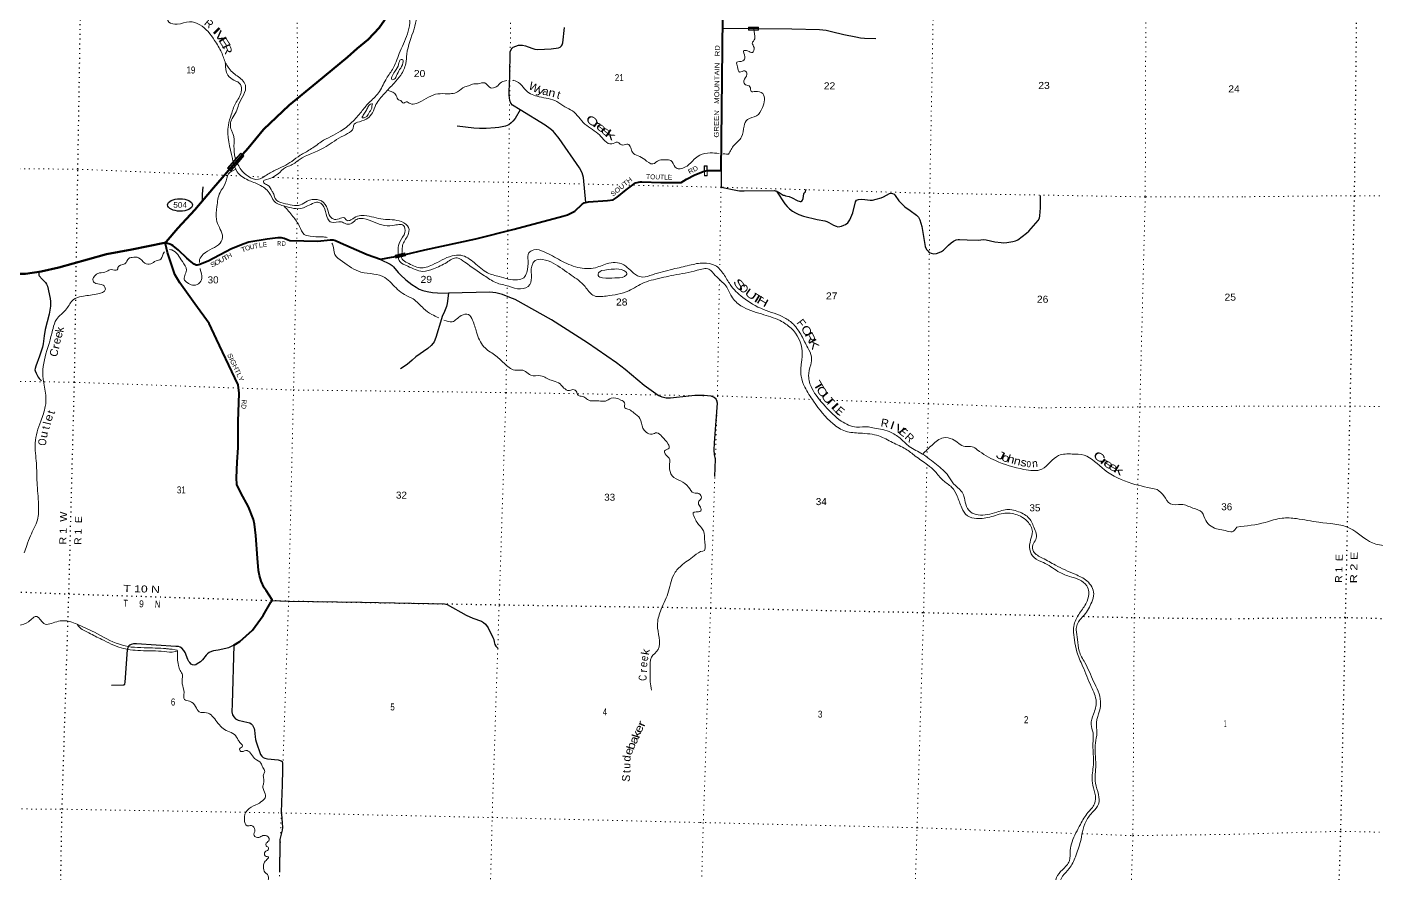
# Model space of a CAD drawing. Header units: feet. Extents: x -509309 to -252658, y -547785 to -360805.
# Drawn here: x -442068 to -408342, y -442086 to -420938 of the extents above; entities that cross this region are included whole.
import ezdxf
from ezdxf.enums import TextEntityAlignment as Align

# ---------------------------------------------------------------- set-up
doc = ezdxf.new("R2010")
doc.units = ezdxf.units.FT
doc.header["$LTSCALE"] = 80
doc.linetypes.add('DOTTED', pattern=[1.5, 0.3, -1.2])
for name, color, linetype, lineweight in [('17', 7, 'Continuous', 25), ('23', 7, 'Continuous', 70), ('26', 7, 'Continuous', 40), ('27', 7, 'Continuous', 13), ('29', 7, 'Continuous', 25), ('31', 7, 'Continuous', 13), ('39', 7, 'Continuous', 13), ('59', 7, 'Continuous', 13), ('6', 7, 'DOTTED', 25), ('61', 7, 'Continuous', 13), ('7', 7, 'DOTTED', 13)]:
    doc.layers.add(name, color=color, linetype=linetype, lineweight=lineweight)
doc.layers.add('41', color=7, linetype='Continuous')

msp = doc.modelspace()

# ---------------------------------------------------------------- linework, layer by layer
at = {"layer": '17'}
msp.add_ellipse((-438241.38, -425386.54), major_axis=(309.24, -1), ratio=0.500121, dxfattribs=at)
at = {"layer": '23'}
for points in [[(-438606.27, -426330.12), (-438586.5, -426306.76), (-438299.5, -425967.55), (-437868.96, -425505.08), (-437400.75, -424960.89), (-437080.25, -424580.83), (-436681.57, -424126.02), (-436540.43, -423967.59), (-436155.96, -423496.23), (-435511.75, -422890.96), (-434822.09, -422328.74), (-434052.71, -421693.6), (-433811.53, -421474.91), (-433540.07, -421248.73), (-433261.4, -420958.36), (-433069.52, -420686.49)], [(-443385.37, -427125.05), (-443164.28, -427120.21), (-442861.41, -427117.72), (-442503.42, -427108.24), (-442103.35, -427105.57), (-441716.43, -427052.4), (-441274.37, -426952), (-440553, -426746.18), (-440080.25, -426616.19), (-439442.87, -426497.28), (-438632.65, -426335.39), (-438606.27, -426330.12)]]:
    msp.add_lwpolyline(points, dxfattribs=at)
at = {"layer": '26'}
for points in [[(-425136.81, -424541.21), (-425057.12, -424527.16), (-424712.71, -424525.58), (-424663.88, -419928.25)], [(-432612.68, -426620.87), (-432124, -426507.64), (-430842.48, -426229.73), (-429891.4, -425993.98), (-428669.27, -425667.96), (-428552.16, -425636.72), (-428367.54, -425543.63), (-428191.51, -425369.98), (-428141.15, -425332.8), (-428027.57, -425308.67), (-427550.62, -425279.27), (-427413.57, -425259.69), (-427311.86, -425193.21), (-427091.4, -425008.31), (-426889.68, -424859.25), (-426850.68, -424836.2), (-426736.01, -424809.82), (-426692.89, -424810.78), (-426219.6, -424821.35), (-425715.1, -424824.63), (-425582.92, -424740.62), (-425373.89, -424631.9), (-425136.81, -424541.21)], [(-432612.68, -426620.87), (-432901.35, -426687.76), (-432959.73, -426701.29), (-433229.76, -426749.6), (-433561.49, -426629.88), (-434229.59, -426338.13), (-434352.62, -426287.46), (-434410.79, -426270.83), (-434491.63, -426266.96), (-434793.75, -426299.58), (-435492.95, -426280.65), (-435534.72, -426267.71), (-435638.6, -426226.14), (-435704.79, -426212.42), (-435796.49, -426211.59), (-436065.08, -426237.94), (-436522.81, -426315.94), (-436642.04, -426355.01), (-436951.96, -426480.9), (-437536.47, -426787.75), (-437774.28, -426882.94), (-437811.68, -426893.33), (-437841.84, -426888.66), (-437886.47, -426868.39), (-437962.12, -426809.24), (-438070.08, -426715.81), (-438283.57, -426516.81), (-438412.16, -426412.45), (-438451.56, -426386.18), (-438494.64, -426363.91), (-438582.65, -426341.02), (-438606.27, -426330.12)], [(-436892.91, -436392.72), (-436744.46, -436298.96), (-436425.72, -436015.36), (-436163.75, -435648.29), (-435968.72, -435314.16), (-435949.68, -435282.63), (-435941.5, -435254.35), (-436090.39, -435025.38), (-436135.19, -434961.3), (-436210.53, -434793.05), (-436253.52, -434651.35), (-436280.06, -434526.41), (-436304.61, -434218.39), (-436344.58, -433652.76), (-436382.33, -433366.83), (-436407.61, -433249.54), (-436530.52, -432933.67), (-436717.08, -432580.43), (-436817.81, -432371.52), (-436826.91, -432208.52), (-436815.73, -431814.7), (-436787.01, -431451.37), (-436787.27, -430802.04), (-436760.31, -430092.91), (-436784.61, -429881.38), (-436871.86, -429704.88), (-437326.82, -428745.62), (-437516.66, -428352.12), (-437871.47, -427855.06), (-438243.93, -427333.56), (-438370.78, -427124.16), (-438555.8, -426575.96), (-438600.8, -426356.76), (-438606.27, -426330.12)]]:
    msp.add_lwpolyline(points, dxfattribs=at)
at = {"layer": '29'}
for p, q in [((-424674.34, -420970.09), (-423776.9, -420979.27)), ((-424712.71, -424525.58), (-424716.2, -424943.57))]:
    msp.add_line(p, q, dxfattribs=at)
for points in [[(-429738.31, -423007.83), (-429925.63, -422891.75), (-429969.25, -422842.9), (-429996.26, -422775.36), (-430017.03, -422645.45), (-430017.03, -422555.05), (-429996.26, -422160.16), (-429983.79, -421561.59), (-429960.94, -421501.3), (-429938.09, -421470.13), (-429909.01, -421445.2), (-429848.76, -421414.01), (-429780.21, -421395.32), (-429682.57, -421393.23), (-429605.71, -421407.79), (-429443.67, -421470.14), (-429373.04, -421490.91), (-429298.25, -421499.24), (-428961.72, -421486.77), (-428783.06, -421461.83), (-428735.27, -421443.11), (-428708.27, -421411.95), (-428689.57, -421380.75), (-428675.03, -421332.97), (-428633.49, -420954.7)], [(-423776.9, -420979.27), (-422949.71, -420987.73), (-422252.49, -421004.61)], [(-422252.49, -421004.61), (-422089.22, -421020.51), (-421952.12, -421046.5), (-421644.67, -421125.47), (-421345.53, -421187.82), (-421229.19, -421207.56), (-421133.64, -421216.92), (-420846.96, -421229.39)], [(-429738.31, -423007.83), (-429865.38, -423223.26), (-429919.39, -423289.77), (-429960.94, -423335.49), (-430023.26, -423382.25), (-430102.2, -423414.47), (-430189.45, -423435.26), (-430268.4, -423448.76), (-430359.8, -423460.2), (-430584.16, -423472.67), (-430758.66, -423472.67), (-430899.92, -423464.35), (-431311.24, -423418.63)], [(-428096.63, -425322.34), (-428157.77, -424696.82), (-428191, -424584.59), (-428253.33, -424459.89), (-428760.21, -423724.14), (-428868.23, -423595.28), (-428913.94, -423545.4), (-428984.57, -423487.21), (-429113.37, -423395.76), (-429738.31, -423007.83)], [(-437683.36, -425289.54), (-437680.18, -425114.7), (-437666.88, -424936.03)], [(-424716.2, -424943.57), (-424307.84, -425023.39), (-424251.75, -425030.66), (-424137.5, -425031.7), (-423385.49, -425027.54), (-423363.68, -425030.13), (-423349.14, -425034.29), (-423327.33, -425044.17)], [(-423327.33, -425044.17), (-423261.89, -425077.42), (-423161.14, -425137.69), (-423140.37, -425146), (-423100.9, -425158.47), (-423011.57, -425178.22), (-422992.88, -425185.49), (-422956.52, -425203.16), (-422797.61, -425280.06), (-422761.25, -425293.57), (-422737.36, -425299.8), (-422720.74, -425300.84), (-422709.32, -425298.76), (-422701.53, -425294.35), (-422695.82, -425288.37), (-422679.2, -425265.51), (-422671.41, -425247.58), (-422664.65, -425222.9), (-422648.04, -425109.63), (-422643.36, -425096.38), (-422634.53, -425086.77), (-422613.76, -425063.91), (-422607.53, -425054.3), (-422603.37, -425043.13), (-422588.83, -424988.05)], [(-423327.33, -425044.17), (-423118.03, -425356.18), (-423064.03, -425423.73), (-423001.7, -425480.89), (-422931.08, -425538.04), (-422852.13, -425584.8), (-422771.12, -425627.41), (-422656.85, -425667.94), (-422316.16, -425751.07), (-422120.89, -425780.17), (-422068.96, -425799.91), (-422025.33, -425821.74), (-421904.84, -425892.4), (-421838.37, -425920.46), (-421792.66, -425929.81), (-421742.81, -425928.77), (-421701.26, -425917.34), (-421643.1, -425895.52), (-421601.54, -425871.62), (-421547.54, -425831.09), (-421493.52, -425755.23), (-421422.89, -425584.8), (-421356.41, -425310.46), (-421331.49, -425270.97), (-421308.64, -425256.42), (-421281.63, -425248.11), (-421202.69, -425243.95), (-421119.59, -425248.11), (-420986.64, -425268.89), (-420930.55, -425266.81), (-420837.07, -425239.8), (-420712.42, -425206.54), (-420652.18, -425181.59), (-420504.68, -425102.62), (-420469.37, -425092.22), (-420425.74, -425098.47), (-420388.35, -425119.24), (-420363.42, -425148.35), (-420267.86, -425285.52), (-420220.09, -425337.47), (-420118.29, -425431), (-419989.49, -425522.45), (-419827.46, -425638.84), (-419779.69, -425689.75), (-419744.36, -425755.23), (-419698.66, -425921.5), (-419611.41, -426424.46)], [(-419611.41, -426424.46), (-419578.18, -426501.36), (-419549.1, -426534.61), (-419522.1, -426562.67), (-419501.32, -426576.18), (-419459.77, -426592.81), (-419426.53, -426601.12), (-419393.3, -426604.24), (-419326.82, -426596.97), (-419260.35, -426575.14), (-419202.17, -426547.08), (-419156.48, -426516.94), (-419027.68, -426392.24), (-418965.35, -426330.93), (-418907.19, -426292.48), (-418838.63, -426260.27), (-418790.85, -426247.8), (-418753.47, -426246.76), (-418562.35, -426259.23), (-418275.67, -426267.54), (-418161.4, -426254.04), (-418088.7, -426259.23), (-417872.66, -426304.95), (-417716.85, -426327.82), (-417656.61, -426329.89), (-417573.51, -426323.66), (-417419.79, -426300.79), (-417351.23, -426286.25), (-417313.84, -426268.59), (-417295.14, -426259.23), (-417083.25, -426092.96), (-417023.01, -426042.04), (-416788.26, -425777.05), (-416757.1, -425720.94), (-416742.56, -425656.5), (-416725.94, -425461.14), (-416725.94, -425153.54)], [(-433229.76, -426749.6), (-432987.7, -426867.16), (-432937.84, -426900.42), (-432902.53, -426931.59), (-432786.19, -427072.92), (-432725.95, -427137.35), (-432592.99, -427259.97), (-432447.58, -427374.28), (-432341.63, -427442.87), (-432262.69, -427488.59), (-432171.29, -427523.93), (-432059.11, -427553.02), (-431928.23, -427573.81), (-431805.67, -427586.28), (-431526.53, -427593.77)], [(-441774.6, -427069.19), (-441770.97, -427140.96), (-441760.58, -427160.71), (-441685.79, -427239.69), (-441602.7, -427326.98), (-441577.77, -427367.5), (-441557, -427418.43), (-441486.36, -427721.87), (-441478.05, -427803.97), (-441482.21, -427913.08), (-441515.45, -428116.76), (-441611.01, -428499.19), (-441635.94, -428657.14), (-441662.94, -428861.87), (-441681.64, -428943.96), (-441752.27, -429164.27), (-441847.83, -429413.67), (-441864.45, -429473.96), (-441868.61, -429509.28), (-441866.52, -429532.16), (-441835.37, -429592.42), (-441787.58, -429694.27), (-441764.74, -429725.43), (-441706.57, -429783.63)], [(-431526.53, -427593.77), (-431564.69, -427853.35), (-431583.38, -427924.01), (-431629.08, -428052.87), (-431685.17, -428171.34), (-431708.02, -428231.61), (-431849.28, -428697.16), (-431888.75, -428804.2), (-431911.6, -428842.64), (-431963.54, -428897.72), (-432048.71, -428971.5), (-432347.85, -429183.5), (-432439.26, -429262.47), (-432563.9, -429378.86), (-432730.09, -429486.94)], [(-427333.05, -429333.13), (-428051.83, -428834.33), (-428957.56, -428260.7), (-429863.3, -427753.58), (-429996.25, -427697.46), (-430179.07, -427628.87), (-430345.25, -427585.23), (-430494.83, -427570.68), (-431526.53, -427593.77)], [(-424870.3, -432172.71), (-424856.81, -431744.03), (-424877.58, -431627.64), (-424890.05, -431519.57), (-424881.74, -431332.52), (-424806.95, -430339.06), (-424819.42, -430285.02), (-424840.19, -430243.45), (-424885.89, -430197.73), (-424964.83, -430164.48), (-425139.33, -430147.85), (-425367.84, -430147.85), (-425521.57, -430164.48), (-425978.6, -430218.51), (-426090.77, -430214.36), (-426190.49, -430189.42), (-426286.05, -430147.85), (-426639.2, -429902.6), (-427117, -429499.4), (-427333.05, -429333.13)], [(-435942.88, -435275.09), (-435528.02, -435288.11), (-433690.2, -435318.45), (-431627.88, -435356.55)], [(-431627.88, -435356.55), (-431595.8, -435363.07), (-431564.64, -435376.59), (-431086.83, -435638.46), (-430920.64, -435713.29), (-430700.43, -435792.27), (-430650.57, -435824.48), (-430600.72, -435867.09), (-430538.39, -435958.54), (-430417.9, -436195.47), (-430397.12, -436245.35), (-430384.66, -436303.55), (-430372.19, -436370.06), (-430347.27, -436415.78), (-430289.1, -436473.98)], [(-436892.91, -436392.72), (-437032.37, -436456.29), (-437098.88, -436476.05), (-437285.85, -436513.47), (-437402.19, -436534.25), (-437456.17, -436547.74), (-437510.21, -436571.66), (-437551.73, -436605.94), (-437585, -436642.33), (-437676.41, -436754.56), (-437732.47, -436807.55), (-437809.33, -436859.51), (-437846.76, -436879.26), (-437879.96, -436892.76), (-437925.7, -436883.42), (-437965.14, -436861.58), (-437996.33, -436825.23), (-438023.31, -436795.07), (-438046.19, -436750.4), (-438116.82, -436571.66), (-438147.95, -436522.8), (-438199.92, -436467.74), (-438235.21, -436441.74), (-438278.86, -436426.17), (-438349.49, -436422.02), (-439325.88, -436359.66), (-439401.69, -436359.66), (-439462.99, -436372.13), (-439499.33, -436388.76), (-439521.16, -436409.55), (-439547.12, -436458.38), (-439562.7, -436509.31), (-439620.87, -437311.57), (-439626.07, -437365.09), (-439632.3, -437377.56), (-439648.92, -437386.91), (-439665.54, -437391.07), (-439957.41, -437403.02)], [(-436892.91, -436392.72), (-436941.64, -437857.32), (-436941.7, -437858.66)], [(-436941.64, -437857.32), (-436943.01, -438056.68), (-436930.54, -438130.45), (-436897.31, -438181.38), (-436855.75, -438230.22), (-436824.59, -438251), (-436789.28, -438264.52), (-436643.86, -438297.77), (-436498.44, -438331.03), (-436458.95, -438354.92), (-436427.8, -438393.38), (-436390.4, -438470.28), (-436377.94, -438513.93), (-436361.32, -438680.2), (-436350.92, -438746.71), (-436336.39, -438804.91), (-436228.37, -439120.83), (-436199.27, -439166.55), (-436161.89, -439199.81), (-436122.4, -439216.43), (-436053.86, -439233.07), (-435783.79, -439258.01), (-435709, -439278.79), (-435688.21, -439300.61), (-435675.76, -439332.83), (-435676.36, -439503.59)], [(-435676.36, -439503.59), (-435686.91, -439882.11), (-435705.06, -440312.74), (-435712.72, -440583.83), (-435706.19, -440615.53)], [(-435706.19, -440615.53), (-435688.22, -440830.34), (-435679.91, -440945.69), (-435684.06, -441013.24), (-435729.77, -441179.51), (-435744.31, -441244.99), (-435746.39, -441304.22), (-435750.54, -442064.93)]]:
    msp.add_lwpolyline(points, dxfattribs=at)
at = {"layer": '31'}
for p, q in [((-424028.28, -421014.44), (-424027.78, -420939.44)), ((-423778.28, -421016.1), (-424028.28, -421014.44))]:
    msp.add_line(p, q, dxfattribs=at)
msp.add_lwpolyline([(-424027.78, -420939.44), (-423777.79, -420941.1), (-423778.28, -421016.1)], dxfattribs=at)
msp.add_lwpolyline([(-423785.83, -420949.04), (-424019.83, -420947.48), (-424020.23, -421006.49), (-423786.22, -421008.05)], close=True, dxfattribs=at)
at = {"layer": '39'}
for points in [[(-443139.97, -416239.97), (-442725.43, -416540.08), (-442546.77, -416774.56), (-442390.57, -417139.29), (-442334.05, -417568.52), (-442389.62, -418082.13), (-442418.81, -418361.03), (-442344.35, -418577.5), (-442124.76, -418883.09), (-442009.49, -419066.15), (-441928.16, -419236.51), (-441601.96, -419427.47), (-441227.57, -419510.77), (-440601.81, -419367.52), (-440338.38, -419251.76), (-439886.5, -419274.17), (-439626.25, -419443.81), (-439357.23, -419794.54), (-438945.39, -420250.43), (-438598.91, -420652.85), (-438517.4, -420813.17), (-438311.37, -420869.24), (-438002.71, -420808.59), (-437748.74, -420881.62), (-437377.93, -421272.43), (-437206.46, -421571.1), (-437104.93, -421846.38)], [(-431265.79, -418110.4), (-431582.42, -418166.88), (-431760.94, -418256.06), (-431921.33, -418489.45), (-431991.15, -418645.83), (-432052.35, -418805.53), (-432221.18, -419136.12), (-432338.43, -419503.85), (-432421.4, -419976.75), (-432501.01, -420375.33), (-432510.25, -420662.63), (-432499.33, -420835.72), (-432558.62, -421112.04), (-432760.52, -421602.85), (-432932.57, -421999.73), (-433100.05, -422255.96), (-433278.93, -422586.37), (-433520.62, -422833.2), (-433707.58, -423054.9), (-433943.56, -423319.93), (-434227.05, -423543.87), (-434710.24, -423806.35), (-434991.21, -424002.2), (-435237.03, -424144.42), (-435446.85, -424297.35), (-435860.96, -424518.88), (-436108.75, -424659.05), (-436279.15, -424744.36), (-436539.11, -424669.21), (-436715.03, -424505.14), (-436858.16, -424242.55)], [(-431955.13, -418765.11), (-432004.38, -418931.05), (-432148.66, -419237.97), (-432286.73, -419645.53), (-432327.1, -419986.53), (-432300.61, -420409.18), (-432391.51, -420986.47), (-432571.85, -421618.39), (-432598.19, -421851.1), (-432722.05, -422140.31), (-432888.54, -422342.29), (-433130.38, -422597.15), (-433342.54, -422878.7), (-433432.68, -423082.09), (-433547.69, -423216.67), (-433752.33, -423305.36), (-433902.9, -423405.11), (-433903.08, -423415.16), (-434209.51, -423684.92), (-434642.65, -423958.37), (-435259.13, -424254.57), (-435499.06, -424404.94), (-435553.65, -424422.03), (-435747.33, -424571.24), (-435885.95, -424677.23), (-436078.27, -424752.09), (-436157.41, -424792.84), (-436148.1, -424833.22), (-436052.66, -424891.27), (-435938.89, -425046.15), (-435890.33, -425139.52), (-435865.81, -425228.42), (-435660.77, -425338.75), (-435229.42, -425384.9), (-435060.95, -425295.54), (-434812.87, -425249.86), (-434702.97, -425286.06), (-434551.89, -425489.87), (-434486.89, -425674.01), (-434415.64, -425735.63), (-434262.77, -425730.41), (-434133.73, -425708.67), (-434066.57, -425774.24), (-433967.81, -425759.97), (-433805.3, -425666.48), (-433634.2, -425653.55), (-433161.38, -425740.67), (-432708.22, -425803.31), (-432526.01, -425953.42), (-432549.68, -426149.99), (-432676.87, -426400.94), (-432687.39, -426537.45), (-432693.22, -426599.27)], [(-424530.78, -424120.96), (-424387.52, -423892.22), (-424200.85, -423686.59), (-424139.62, -423414.32), (-424056.25, -423251.01), (-423833.52, -423162.65), (-423680.98, -422954.38), (-423674.59, -422602.7), (-423858.55, -422549.05), (-423963.12, -422551.14), (-423993.08, -422429.97), (-424102.76, -422381.71), (-424149.27, -422286.37), (-424067.83, -422119.01), (-424122.57, -422033.56), (-424251.79, -422065.36), (-424307.66, -421931.65), (-424321.73, -421820.82), (-424168.31, -421785.45), (-424118.26, -421685.86), (-424145.55, -421528.56), (-424051.18, -421534.32), (-423931.26, -421572.72), (-423890.85, -421450.83), (-423935.21, -421347.49), (-423872.77, -421230.04), (-423873.65, -421167.7), (-423899.14, -420937.72)], [(-436858.16, -424242.55), (-436864.4, -424206.87), (-436893.22, -423912.84), (-436917.71, -423600.79), (-436958.44, -423519.63), (-436941.05, -423226.45), (-436835.54, -423061.54), (-436775.91, -422877.69), (-436652.97, -422638.73), (-436608.28, -422392.28), (-436690.31, -422260.1), (-436932.07, -422068.69), (-437036.31, -421942.13), (-437109.59, -421833.75)], [(-437106.01, -421843.46), (-437045.99, -422142.98), (-436893.45, -422266.41), (-436728.53, -422371.97), (-436711.9, -422563.26), (-436855.89, -422854.1), (-436961.41, -423129.58), (-437032.47, -423389.6), (-436933.08, -424225.71), (-436915.33, -424308.72)], [(-432751.6, -421997.03), (-432668.27, -421835.74), (-432686.83, -421750.96), (-432717.01, -421752.41), (-432775.5, -421873.96), (-432875.21, -422051.04), (-432933.23, -422257.03), (-432886.72, -422241.81), (-432826.83, -422154.46), (-432751.42, -421996.69)], [(-433054.08, -422518.79), (-432833.88, -422652.88), (-432777.54, -422760.46), (-432723.61, -422779.55), (-432650.36, -422841.21), (-432589.53, -422812.18), (-432485.76, -422854.3), (-432330.88, -422849.11), (-431854.34, -422620.69), (-431614.84, -422605), (-431302.42, -422558.5), (-431121.24, -422433.18), (-431002.09, -422403.22), (-430933.15, -422370.31), (-430786.16, -422356.94), (-430624.96, -422335.79), (-430476.44, -422459.15), (-430337.27, -422433.57), (-430200.48, -422317.49), (-430067.45, -422274.52)], [(-429922.85, -422270.96), (-429904.21, -422274.7), (-429738.84, -422356.16), (-429587.18, -422527.82), (-429264.34, -422682.53), (-428822.21, -422799.24), (-428619.58, -422931.64), (-428432.48, -423033.59), (-428118.85, -423363.04), (-427753.92, -423635.13), (-427619.97, -423786.36), (-427448.47, -423861.89), (-427302.91, -423816.33), (-427237.44, -423863.77), (-427169.55, -423889.15), (-427042.44, -423863.35), (-426973.75, -423955.08), (-426933.64, -424070.41), (-426786.5, -424159.56), (-426625.38, -424253), (-426424.32, -424361.24), (-426257.78, -424267.82), (-426100.86, -424260.66), (-425970.46, -424275.13), (-425858.95, -424444.04), (-425761.18, -424484.04), (-425710.83, -424478.94), (-425566.95, -424415.25), (-425384.96, -424245.72), (-425248.39, -424141.7), (-424992.09, -424086.11), (-424760.77, -424099.33)], [(-433542.65, -422939.34), (-433477, -422866.17), (-433426.54, -422855.04), (-433449.92, -422924.97), (-433448.06, -422933.04), (-433500.67, -423062.74), (-433575.13, -423177.96), (-433635.96, -423207), (-433688.21, -423206.03), (-433663, -423146.19), (-433596.83, -423044.89), (-433542.65, -422939.34)], [(-424658.98, -424107.6), (-424576.52, -424115.89), (-424530.78, -424120.96)], [(-436840.58, -424495.25), (-437026.43, -424605.94), (-437111.27, -424849.63), (-437242, -425074.38), (-437318.79, -425428.79), (-437332.6, -425746.16), (-437257.96, -425952.59), (-437182.95, -426138.92), (-437236.95, -426344.98), (-437436.29, -426473.98), (-437660.04, -426618.62), (-437750.94, -426753.64), (-437754.86, -426824.98)], [(-436915.49, -424307.98), (-436816.46, -424555.54), (-436538.82, -424763.7), (-436261.58, -424883.4), (-436011.89, -425080.99), (-435881.16, -425298.5), (-435619.99, -425417.91), (-435188.72, -425468.08), (-435051.01, -425412.32), (-434888.83, -425336.91), (-434767.93, -425321.05), (-434622.22, -425488.58), (-434548.3, -425735.2), (-434457.37, -425819.29), (-434207.93, -425809.82), (-434098.21, -425856.07), (-433977.71, -425862.32), (-433851.26, -425762.12), (-433731.97, -425724.12), (-433447.75, -425791.68), (-432921.04, -425899.9), (-432653.7, -425900.81), (-432618.63, -426072.33), (-432747.53, -426307.17), (-432787.32, -426505.45), (-432781.61, -426701.17)], [(-435636.82, -425413.95), (-435417.62, -425674.93), (-435255.25, -425921.17), (-435134.28, -426122.42), (-434990.36, -426167.3), (-434698.68, -426185.81), (-434603.87, -426191.15), (-434565.97, -426200.7)], [(-438625.6, -426557.59), (-438636.04, -426566.44), (-438719.6, -426739.79), (-438841.04, -426785.8), (-438975.06, -426859.72), (-439119.42, -426838.96), (-439277.84, -426707.38), (-439440.46, -426696.34), (-439525.37, -426722.92), (-439618.25, -426855.9), (-439794.83, -426949.13), (-439794.86, -426951.14), (-439811.96, -427007.12), (-439960.59, -427000.35), (-440078.06, -427048.44), (-440253.65, -427087.42), (-440332.64, -427120.14), (-440414.12, -427289.51), (-440346.82, -427347.04), (-440162.68, -427390.64), (-440106.26, -427494.21), (-440335.64, -427616.63), (-440696.51, -427674.3), (-440906.99, -427752.84), (-441075.97, -427980.91), (-441332.17, -428251.59), (-441416.67, -428477.19), (-441498.81, -428793.3), (-441660.99, -429421.54), (-441660.77, -429741.18), (-441597.74, -430144.4), (-441608.85, -430423.63), (-441724.05, -430789.39), (-441860.69, -431339.7), (-441833.69, -431844.78), (-441816.22, -432321.54), (-441778.15, -432881.1), (-441807.15, -433260.51), (-441981.18, -433655.34), (-442074.12, -433902.9), (-442137.73, -434084.66)], [(-437739.64, -426973.85), (-437737.2, -426993.12), (-437693.03, -427217.07), (-437777.98, -427356.23), (-437927.34, -427389.66), (-438058.87, -427326.92), (-438128.18, -427269.36), (-438081.41, -427018.93), (-438182.04, -426803.99), (-438448.1, -426511.61), (-438501.33, -426499.93)], [(-434445.54, -426342.42), (-434417.57, -426394.97), (-434371.43, -426620.97), (-434181.73, -426801.38), (-433718.15, -427065.24), (-433399.41, -427113.33), (-433123.59, -427200.84), (-432801.38, -427500.29), (-432626.81, -427628.14), (-432413.65, -427734.6), (-432150.7, -427976.66), (-431948.28, -428121.12), (-431768.86, -428211.58)], [(-432693.22, -426599.27), (-432702.33, -426695.99), (-432687.06, -426740.5), (-432558.08, -426833.34), (-432244.75, -426957.72), (-431931.81, -426883.08), (-431441.31, -426660.95), (-431217.89, -426644.97), (-430887.53, -426827.96), (-430552.45, -427083.42), (-430260.67, -427177.26), (-429801.81, -427258.09), (-429648.06, -427204.64), (-429573.35, -427075.35), (-429541.78, -426776.4), (-429520.22, -426585.82), (-429400.24, -426509.63), (-429137.76, -426556.69), (-428731.58, -426771.24), (-428294.53, -426946.15), (-427856.46, -426954.23), (-427518.72, -426841.85), (-427305.45, -426831.72), (-427099.94, -426915.92), (-426945.64, -427053.45), (-426754.92, -427177.59), (-426676.73, -427189.08), (-426432.49, -427133.28), (-425919.3, -426989.96), (-425507.49, -426895.03), (-425325.83, -426854.16), (-425152.72, -426841.27), (-424862.33, -426900.9), (-424649.21, -427119.93), (-424487.03, -427376.22), (-424175.26, -427697.59), (-423656.08, -427998.66), (-423127.14, -428205.42), (-422907, -428370.3), (-422701.15, -428657.55)], [(-432781.61, -426701.17), (-432780.92, -426706.6), (-432746.43, -426799.71), (-432549.57, -426917.93), (-432176.02, -427047.44), (-431905.47, -426982.07), (-431574.92, -426823.33), (-431311.57, -426711.59), (-431120.48, -426815.63), (-430632.14, -427154.32), (-430347.81, -427326.42), (-430021.83, -427418.88), (-429731.55, -427484.54), (-429496.43, -427378.31), (-429457.89, -427137.79), (-429422.45, -426846.95), (-429360.89, -426777.72), (-429177.44, -426748.94), (-428911.78, -426842.29), (-428460.92, -427142.1), (-428116.27, -427423.87), (-427917.25, -427644.65), (-427583.89, -427662.86), (-427024.67, -427530.45), (-426635.01, -427326.55), (-426406.55, -427254.37), (-425895.91, -427141.17), (-425310.74, -427019.28), (-425018.82, -426994.51), (-424858.86, -427152.25), (-424594.23, -427412.44), (-424456.19, -427670.29), (-424217.28, -427907.89), (-423706.39, -428112.31), (-423239.01, -428277.74), (-422963.09, -428469.78), (-422688.04, -429041.76), (-422705.24, -429324.89), (-422715.47, -429666.45), (-422619.89, -429937.59), (-422403.26, -430295.4), (-421916.93, -430855.19), (-421600.7, -431041.95), (-421237.75, -431090.86), (-420770.66, -431161.79), (-420425.83, -431322.95), (-420101.13, -431485.74), (-419859.11, -431663.09), (-419553.56, -431883.82), (-419367.48, -432042.05), (-419166.6, -432270.91), (-418950.59, -432441.74), (-418813.91, -432663.39), (-418698.6, -432955), (-418555.52, -433156.65), (-418331.59, -433223.1), (-417952.85, -433177.82), (-417569.29, -433088.4), (-417226.95, -433165.08)], [(-427696.94, -427025.52), (-427382.69, -426989.1), (-427150.14, -427023.55), (-427069.1, -427099.42), (-427132.78, -427174.64), (-427368.62, -427210.5), (-427676.15, -427208.84), (-427785.61, -427148.53), (-427780.46, -427086.3), (-427705.09, -427031.4), (-427696.94, -427025.52)], [(-431643.09, -428262.8), (-431437.03, -428305.44), (-431211.09, -428150.8), (-431031.73, -428125.96), (-430927.71, -428264.58), (-430826.72, -428570), (-430646.3, -428929.15), (-430378.67, -429135.11), (-430137.24, -429344.61), (-429874.94, -429512.29), (-429670.05, -429520.09), (-429604.28, -429551.45), (-429475.27, -429642.29), (-429226.24, -429654.92), (-428960.98, -429770.38), (-428777.2, -429834.08), (-428642.86, -429963.2), (-428527.4, -430025.64), (-428420.42, -430001.48), (-428323.09, -430065.59), (-428300.25, -430136.38), (-428214.36, -430166.1), (-428144.32, -430183.48), (-428055.13, -430253.47), (-427768.25, -430284.9), (-427607.48, -430287.86), (-427461.49, -430218.19), (-427219.07, -430262.86), (-427129.84, -430330.85), (-427118.08, -430457.71), (-427014.35, -430501.84), (-426897.21, -430582.41), (-426743.03, -430725.97), (-426670.98, -430964.51), (-426590.38, -431064.5), (-426440.54, -431115.51), (-426325.34, -431081.45), (-426192.39, -431176.38), (-426038.97, -431362.15), (-426016.75, -431467.09), (-426126.51, -431533.42), (-426109.81, -431610.11), (-426015.18, -431712.37), (-426007, -431925.62), (-425936.81, -432156.08), (-425730.12, -432286.54), (-425529.9, -432441.01), (-425393.8, -432584.24), (-425267.42, -432598.63), (-425211.37, -432722.29), (-425281.38, -432813.48), (-425247.11, -432918.64), (-425212.69, -433015.77), (-425307.97, -433060.25), (-425410.75, -433074.44), (-425380.79, -433195.61), (-425316.78, -433323.44), (-425153.75, -433533.5), (-425122.73, -433817.53), (-425169.02, -434041.82), (-425171.03, -434041.79), (-425384.26, -434160.48), (-425714.33, -434403.67), (-425899.42, -434633.45), (-426046.55, -435097.12), (-426231.57, -435544.02), (-426306.17, -435888.41), (-426263.64, -436202.8), (-426287.06, -436495.87), (-426457.5, -436693.75), (-426486.92, -436984.7), (-426488.7, -437304.31), (-426452.35, -437516.06)], [(-422701.15, -428657.55), (-422547.77, -428955.89), (-422455.44, -429184.76), (-422475.06, -429379.4), (-422526.43, -429661.9), (-422447.51, -429964.9), (-422115.94, -430413.28), (-421710.68, -430788.63), (-421327.45, -430938.43), (-421031.87, -430933.83), (-420883.64, -430962.7), (-420673.26, -431000.76), (-420463.98, -431073.93), (-420209.28, -431242.51), (-420009.5, -431421.09), (-419679.32, -431614.14), (-419330.25, -431873.87), (-419033.9, -432158.77), (-418900.8, -432356.22), (-418713.14, -432538.6), (-418643.1, -432666.54), (-418596.52, -432868.43), (-418477.37, -433059.59), (-418289.79, -433135.42), (-417820.12, -433063.67), (-417493.33, -433001.35), (-417319.16, -433040.75), (-417034.54, -433196.77), (-416894.24, -433440.59), (-416845.61, -433751.07), (-416922.34, -433880.33), (-416905.24, -434045.49), (-416679.11, -434212.49), (-416356.68, -434389.31), (-415864.35, -434619.52), (-415567.85, -434785.82), (-415396.79, -435106.6), (-415448.81, -435314.71), (-415637.6, -435636.89), (-415814.8, -435874.86), (-415835.26, -436005.15), (-415801.5, -436249.02), (-415762.51, -436537.21), (-415621.04, -436827.29), (-415402.44, -437297.71), (-415226.55, -437795.48), (-415254.98, -438032.17), (-415330.57, -438320.26), (-415319.31, -438585.83), (-415357.97, -438832.38), (-415347.92, -439385.39), (-415354.2, -439841.61), (-415280.94, -440124.41), (-415277.32, -440367.72), (-415415.29, -440548.11), (-415588.5, -440788.16), (-415679.88, -441059.87), (-415730.41, -441296.16), (-415857.96, -441677.77), (-416010.13, -441976.51), (-416178.42, -442166.39), (-416246.45, -442370.18), (-416184.3, -442600.5), (-416024.74, -442780.35), (-415778.48, -442945.72), (-415368.03, -443256.84), (-414902.3, -443512.7), (-414506.35, -443737.11), (-414201.97, -444022.16), (-413963.05, -444259.76), (-413806.13, -444473.73), (-413744.78, -444527.13), (-413609.38, -444487.41), (-413280.37, -444413.07), (-412854.57, -444432.98), (-412699.14, -444508.22), (-412468.23, -444633.1), (-412222.12, -444806.5), (-412107.11, -444893.06), (-412027.06, -444946.52)], [(-419674.22, -431615.09), (-419440.01, -431387.37), (-419153.3, -431207.71), (-418930.8, -431241.97), (-418610.44, -431422.77), (-418439.71, -431429.94), (-418310.44, -431506.71), (-417855.05, -431778.45), (-417145.4, -431996.59), (-416692.97, -431988.85), (-416276.71, -431648.75), (-415936.34, -431612.81), (-415641.38, -431642.38), (-415129.39, -432007.64), (-414446.08, -432347.92), (-413811.56, -432496.33)], [(-413811.56, -432496.33), (-413645.64, -432658.2), (-413482.47, -432860.23), (-413207.31, -432873.34), (-412917.47, -432963.12), (-412696.24, -433067.72), (-412599.49, -433274.55), (-412285.86, -433493.43), (-412111.58, -433526.8), (-411934.54, -433555.28), (-411820.32, -433437.2)], [(-417226.95, -433165.08), (-417056.5, -433298.89), (-416932.39, -433548.44), (-416976.45, -433760.72), (-416998.92, -434001.54), (-416887.99, -434202.61), (-416657.01, -434323.46), (-416293.18, -434545.28), (-416008.04, -434673.16), (-415752.29, -434758.29), (-415574.06, -434906.32), (-415520.57, -435060.09), (-415564.96, -435290.45), (-415728.65, -435558.82), (-415876.33, -435831.51), (-415903.73, -436011.93), (-415882.06, -436257.58), (-415819.22, -436560.29), (-415676.87, -436912.7), (-415463.05, -437425.25), (-415337.29, -437805.5), (-415403.2, -438113.87), (-415464.22, -438374.08), (-415415.73, -438582.04), (-415420.66, -438853.34), (-415406.2, -439191.77), (-415413.17, -439436.46), (-415432.39, -439830.12), (-415368.78, -440090.62), (-415377.69, -440359.84), (-415546.45, -440575.84), (-415730.7, -440869.97), (-415939.65, -441306.37), (-415989.85, -441524.56), (-416006.55, -441779.56), (-416183.57, -442007.48), (-416327.7, -442195.8), (-416354.3, -442442.58), (-416272.57, -442701.4), (-416068.58, -442870.01), (-415859.67, -442988.45), (-415731.35, -443117.46), (-415598.98, -443244.54), (-415286.12, -443395.05), (-414995.58, -443557.21), (-414758.82, -443692.25), (-414411.21, -443921.8), (-414146.87, -444198.07), (-413926.92, -444483.57), (-413772.66, -444623.11), (-413684.06, -444614.69), (-413459.65, -444544.45), (-413105.39, -444518.82), (-412828.45, -444544.03), (-412591.29, -444656.96), (-412328.88, -444818.6), (-412169.84, -444916.02), (-412028.49, -445041.6)], [(-411820.83, -433437.28), (-411110.09, -433321.55), (-410691.18, -433216.76), (-410331.9, -433226.86), (-409771.17, -433318.75), (-408990.56, -433470.62), (-408432.34, -433831.71), (-408062.06, -433904.29), (-407429.59, -433908.98), (-407079.98, -433896.82), (-406810.92, -433778.81), (-406262.6, -433772.02), (-405556.87, -433958.79), (-405121.99, -434130.92), (-404743.9, -434336.26), (-404445.76, -434520.14), (-404048.51, -434900.61), (-403731.26, -435261.64), (-403488.81, -435532.99), (-403325.02, -435704.55), (-403157.17, -435874.17), (-402850.6, -436034.08), (-402635.47, -436138.2), (-402381.52, -436441.89), (-402100.91, -436832.44), (-401907.1, -437010.54), (-401464.05, -437174.77)], [(-443553.4, -435847.38), (-442849.86, -435882.8), (-442267.1, -435893.55), (-442030.34, -435807.45), (-441818.8, -435670.63), (-441645.14, -435848.73), (-441324.71, -435804.38), (-440995.01, -435802.42), (-440815.25, -435866.05)], [(-440815.25, -435866.05), (-440382.69, -436067.02), (-439756.97, -436368.04), (-439458.76, -436437.29)], [(-439489.37, -436508.33), (-439710.2, -436457.33), (-440198.35, -436247.16), (-440521.66, -436086.5), (-440774.04, -435921.09), (-440815.25, -435866.05)], [(-439458.77, -436437.29), (-439140.3, -436454.51), (-438596.75, -436477.95), (-438507.72, -436487.32), (-438304.57, -436531.53), (-438361.2, -436550.59), (-438638.93, -436548.26), (-439227.15, -436526.57), (-439489.37, -436508.33)], [(-438302.25, -436535.67), (-438283.05, -436895.79), (-438237.16, -437025.29), (-438180.85, -437134.89), (-438181.91, -437193.16), (-438184.91, -437357.95), (-438140.51, -437569.85), (-438127.73, -437751.01), (-438005.84, -437791.46), (-437851.44, -437922.96), (-437759.44, -438059.35), (-437580.88, -438078.73), (-437317.71, -438308.73), (-437048.58, -438542.87), (-436881.13, -438620.34), (-436785.23, -438762.83), (-436732.36, -438840.19), (-436675.47, -438917.63), (-436755.12, -438986.53), (-436722.02, -439045.43), (-436594.98, -439023.65), (-436375.47, -439222.7), (-436218.76, -439338.17), (-436174.48, -439445.53), (-436124.02, -439544.96), (-436157.78, -439632.79), (-436147.62, -439737.52), (-436151.6, -439846), (-436171.15, -439926.05), (-436146.85, -440027.01), (-436103.37, -440178.59), (-436177.58, -440279.74), (-436344.3, -440383.21), (-436557.74, -440513.97), (-436632.42, -440751.81), (-436564.83, -440903.83), (-436456.24, -440901.81), (-436369.72, -441007.94), (-436388.35, -441148.32), (-436272.61, -441194.68), (-436175.35, -441152.25), (-436041.22, -441182.87), (-436010.46, -441259.83), (-436084.33, -441342.9), (-436087.48, -441405.16), (-436030.15, -441458.48), (-436041.07, -441506.53), (-436114.33, -441555.43), (-436110.16, -441658.03), (-436030.37, -441691.67), (-436069.61, -441749.25), (-436139.46, -441832.39), (-436155.32, -441930.6), (-436121.63, -442067.92), (-436058.32, -442123.37), (-436036.83, -442268.5), (-436116.26, -442325.34), (-436234.16, -442397.54), (-436302.16, -442599.33), (-436424.48, -442804.13), (-436394.3, -442913.24), (-436419.69, -443093.7), (-436513.48, -443276.92), (-436674.94, -443422.7), (-436747.17, -443636.47), (-436851.66, -443855.68), (-436876.43, -444112.54), (-436912.27, -444536.05), (-436816.58, -444801.16), (-436704.34, -444929.88), (-436712.89, -445068.43), (-436810.81, -445147.04), (-436950.23, -445297.25), (-437116.94, -445400.72), (-437222.68, -445356.55), (-437399.15, -445443.76), (-437503.46, -445652.91), (-437676.54, -445884.93), (-437821.69, -446129.51), (-437875.77, -446229.03), (-437880.22, -446363.64), (-437898.24, -446469.85), (-437832.98, -446639.92), (-437704.48, -446758.89), (-437718.84, -446885.27), (-437697.36, -447030.41), (-437589.72, -447191.2), (-437485.92, -447341.88), (-437346.16, -447394.72), (-437258.44, -447545.1), (-437347, -447662.07)]]:
    msp.add_spline(points, degree=3, dxfattribs=at)
at = {"layer": '59'}
for p, q in [((-436814.36, -424343.7), (-436654.39, -424162.11)), ((-437051.99, -424466.07), (-436886.73, -424278.48))]:
    msp.add_line(p, q, dxfattribs=at)
for points in [[(-436886.73, -424278.48), (-436721.89, -424091.99), (-436643.1, -424161.4), (-436807.94, -424347.89)], [(-436654.39, -424162.11), (-436721.17, -424103.28), (-436881.14, -424284.86)], [(-436807.94, -424347.89), (-436973.2, -424535.48), (-437051.99, -424466.07)], [(-436880.72, -424283.76), (-437040.69, -424465.35), (-436973.91, -424524.18), (-436813.94, -424342.6)]]:
    msp.add_lwpolyline(points, dxfattribs=at)
at = {"layer": '6'}
for points in [[(-441380.88, -453578.23), (-441343.09, -451082.25), (-441286.34, -445747.98), (-441190.79, -440490.83), (-441020.62, -435110.41), (-440880.24, -429819.91), (-440795.46, -424492.2), (-440702.93, -419038.01), (-440589.19, -413807.29), (-440481.07, -408522.22), (-440466.21, -407950.24), (-440465.3, -407875.13)], [(-408656.09, -408462.24), (-408636.07, -409079.07), (-408632.88, -409368.47), (-408748.34, -414580.78), (-408822.94, -419872.15), (-408887.41, -425157.66), (-408995.58, -430414.31), (-409112.31, -435702.95), (-409229.92, -441043.83), (-409398.01, -446401.93), (-409426.22, -447490.09)], [(-443537.23, -435009.98), (-441020.62, -435110.41), (-435528.02, -435288.11), (-430263.04, -435381.2), (-424977.71, -435460.6), (-419652.81, -435574.9), (-415791.24, -435666.76)], [(-415660.75, -435669.87), (-414386.4, -435700.18), (-411861.94, -435734.21)], [(-380185.36, -436407.1), (-382650.11, -436328.09), (-388031.5, -436190.7), (-393379.84, -436118.18), (-398604.78, -435991.48), (-403889.95, -435863.77), (-409112.31, -435702.95), (-411861.94, -435734.21)]]:
    msp.add_lwpolyline(points, dxfattribs=at)
at = {"layer": '61'}
for p, q in [((-425059.15, -424410.5), (-425058.76, -424660.5)), ((-425058.76, -424660.5), (-425133.75, -424660.62)), ((-432866.05, -426641.42), (-432622.43, -426585.3)), ((-432622.43, -426585.3), (-432605.59, -426658.38))]:
    msp.add_line(p, q, dxfattribs=at)
for points in [[(-425133.75, -424660.62), (-425134.14, -424410.62), (-425059.15, -424410.5)], [(-432628.42, -426594.88), (-432856.45, -426647.41), (-432843.21, -426704.91)], [(-432843.21, -426704.92), (-432615.18, -426652.38), (-432628.42, -426594.89), (-432628.42, -426594.88)], [(-432605.59, -426658.38), (-432849.21, -426714.51), (-432866.05, -426641.42)]]:
    msp.add_lwpolyline(points, dxfattribs=at)
msp.add_lwpolyline([(-425067.13, -424418.5), (-425126.13, -424418.6), (-425125.76, -424652.61), (-425066.76, -424652.51)], close=True, dxfattribs=at)
at = {"layer": '7'}
for p, q in [((-436158.25, -424686.13), (-436537.53, -424670.26)), ((-422244.37, -430255.74), (-422205.85, -430257.17))]:
    msp.add_line(p, q, dxfattribs=at)
for points in [[(-435135.87, -407976.57), (-435154.75, -408668.71), (-435237.29, -413984.41), (-435317.54, -419394.63), (-435294.35, -424185.15)], [(-413983.98, -412083.33), (-414025.67, -414526.42), (-414094.59, -419866.49), (-414110.82, -425183.4), (-414246.5, -430435.8), (-414386.4, -435700.18), (-414419.15, -441151.48), (-414510.64, -443734.31)], [(-424633.36, -415749.07), (-424660.76, -419681.65), (-424716.2, -424943.57), (-424751.81, -426989.76)], [(-419564.35, -431694.59), (-419533.84, -430356.37), (-419498.49, -425094.08), (-419394.56, -419676.29), (-419338.71, -415911.74)], [(-430056.98, -427223.57), (-430028.89, -424821.45), (-429958.62, -419517.59), (-429939.2, -417215.99)], [(-436703.94, -424663.31), (-440795.46, -424492.2), (-443334.29, -424473.4)], [(-435293.92, -424274.09), (-435291.75, -424722.37), (-435306.04, -425395.92)], [(-427293.33, -424884.33), (-430028.89, -424821.45), (-435291.75, -424722.37), (-435916.97, -424696.22)], [(-411673.21, -425181.26), (-414110.82, -425183.4), (-419498.49, -425094.08), (-424716.2, -424943.57), (-427023.38, -424890.54)], [(-380009.42, -425749.28), (-382341.59, -425705.85), (-387785.59, -425589.51), (-393128.77, -425448.75), (-398404.9, -425260.91), (-403689.33, -425209.56), (-408961.71, -425154.87), (-411673.21, -425181.26)], [(-435307.92, -425484.65), (-435403.97, -430011.38), (-435528.02, -435288.11), (-435712.72, -440583.83), (-435846.57, -445846.31), (-435958.67, -451129.29), (-436027.56, -453680.13)], [(-424756.39, -427252.95), (-424807, -430160.6), (-424977.71, -435460.6), (-425159.67, -440826.72), (-425311.57, -446086.86), (-425448.04, -451383.47), (-425512.4, -453876.65)], [(-430739.61, -453779.56), (-430685.79, -451198.43), (-430569.86, -445957.71), (-430438.1, -440699.21), (-430263.04, -435381.2), (-430089.47, -430002.89), (-430059.15, -427409.34)], [(-443436.43, -429776.67), (-440880.24, -429819.91), (-435403.97, -430011.38), (-430092.26, -430077.19), (-424807, -430160.6), (-422435.5, -430248.65)], [(-421818.73, -430271.54), (-419533.84, -430356.37), (-416715.39, -430456.01), (-414246.5, -430435.8), (-411766.86, -430418.39)], [(-411766.86, -430418.39), (-408995.58, -430414.31), (-403816.14, -430500.05), (-398499.42, -430662.46), (-393268.16, -430771.17), (-387899.15, -430928.44), (-382452.51, -431006.65), (-380097.57, -431089.49)], [(-420167.11, -453974.72), (-420095.41, -451520.39), (-419986.52, -446193.12), (-419814.9, -440953.45), (-419652.81, -435574.9), (-419568.42, -431873.05)], [(-443642.5, -440475.92), (-441190.79, -440490.83), (-435712.72, -440583.83), (-430438.1, -440699.21), (-425233.97, -440823.93), (-419814.9, -440953.45), (-415851.71, -441098.9)], [(-415690.08, -441104.83), (-414419.15, -441151.48), (-411958.24, -441119.59)], [(-380273.71, -441759.42), (-382824.5, -441702.16), (-388160.16, -441591.67), (-393459.98, -441499.88), (-398724.1, -441314.24), (-403932.41, -441157.21), (-409229.92, -441043.83), (-411958.24, -441119.59)]]:
    msp.add_lwpolyline(points, dxfattribs=at)

# ---------------------------------------------------------------- texts
at = {"layer": '17', "width": 1.1}
msp.add_text('504', height=140, dxfattribs=at).set_placement((-438238.48, -425454.85), align=Align.CENTER)
at = {"layer": '27'}
for s, rotation, width, p in [('GREEN   MOUNTAIN   RD', 89.396, 1.2, (-424773.14, -423703.62)), ('RD', 27.48, 1.1, (-425502.17, -424619.72)), ('SOUTH', 39.519, 1.15, (-427418.73, -425184.15)), ('SIGHTLY', 295.363, 1.1, (-437067.27, -429129.41)), ('RD', 267.224, 0.85, (-436697.35, -430248.53))]:
    msp.add_text(s, height=120, rotation=rotation, dxfattribs=dict(at, width=width)).set_placement(p)
msp.add_text('TOUTLE', height=120, rotation=358.721, dxfattribs=at).set_placement((-426590.58, -424740.25))
for s, rotation, width, p in [('R', 0.215, 0.65, (-435763.03, -426407.02)), ('D', 357.749, 0.7, (-435651.26, -426409.51)), ('T', 28.489, 1.5, (-437077.04, -426759.29)), ('H', 26.216, 1.1, (-436982.82, -426708.37)), ('T', 19.928, 1.25, (-436636.36, -426554.11)), ('O', 16.885, 0.9, (-436534.29, -426518.76)), ('U', 12.972, 0.9, (-436427.86, -426488.88)), ('L', 7.878, 0.95, (-436215.93, -426447.32)), ('E', 7.878, 0.85, (-436110.81, -426435.01)), ('S', 27.285, 1.25, (-437386.24, -426922.24)), ('O', 28.51, 1.15, (-437280.97, -426868.14)), ('U', 28.489, 1.2, (-437172.93, -426808.53))]:
    msp.add_text(s, height=120, rotation=rotation, dxfattribs=dict(at, width=width)).set_placement(p, align=Align.CENTER)
msp.add_text('T', height=120, rotation=9.938, dxfattribs=at).set_placement((-436328.33, -426468.27), align=Align.CENTER)
at = {"layer": '41'}
for s, rotation, p in [('R', 320.626, (-437580.28, -420926.65)), ('t', 343.631, (-428802.86, -422726.38)), ('O', 314.825, (-424218.49, -427545.64)), ('F', 307.532, (-422787.34, -428399.04)), ('k', 82.194, (-441149.21, -428514.77)), ('C', 75.471, (-441296.74, -429103.78)), ('T', 312.579, (-422056.64, -430374.36)), ('t', 74.267, (-441370.83, -430594.62)), ('E', 319.18, (-421803.31, -430611.27)), ('t', 78.345, (-441504.13, -430974.12)), ('l', 76.291, (-441468.22, -430866.49)), ('R', 349.785, (-420638.34, -430935.49)), ('E', 323.105, (-420215.48, -431145.43)), ('R', 317.539, (-420067.89, -431277.01)), ('r', 86.39, (-426563.88, -437033.54)), ('S', 84.606, (-426992.03, -439725.41)), ('t', 87.888, (-426980.59, -439553.19))]:
    msp.add_text(s, height=200, rotation=rotation, dxfattribs=at).set_placement(p, align=Align.CENTER)
for s, rotation, width, p in [('I', 314.301, 2.3, (-437398.23, -421104.28)), ('V', 305.132, 1.6, (-437307.83, -421231.38)), ('E', 303.207, 1.7, (-437211.91, -421385.05)), ('R', 293.694, 1.3, (-437147.28, -421532.84)), ('W', 333.876, 1.05, (-429427.89, -422536.08)), ('y', 338.368, 1.3, (-429257.97, -422609.75)), ('a', 348.702, 1.05, (-429120.22, -422641.28)), ('n', 346.541, 1.15, (-428963.67, -422678.26)), ('C', 321.75, 1.55, (-428002.8, -423361.59)), ('r', 324.708, 1.85, (-427872.71, -423450.76)), ('e', 322.894, 1.7, (-427765.18, -423529)), ('e', 321.227, 1.8, (-427649.43, -423622.76)), ('k', 325.537, 1.85, (-427534.74, -423715.38)), ('S', 308.744, 1.8, (-424333.4, -427441.31)), ('U', 324.093, 1.5, (-424027.74, -427700.9)), ('T', 328.567, 1.75, (-423860.66, -427814.25)), ('H', 331.339, 1.45, (-423720.92, -427887.42)), ('e', 73.38, 1.1, (-441190.68, -428658.09)), ('O', 301.546, 1.3, (-422658.72, -428581.41)), ('R', 297.208, 1.4, (-422570.15, -428742.95)), ('r', 75.447, 1.2, (-441258.04, -428952.32)), ('e', 75.421, 1.05, (-441230.96, -428808.72)), ('K', 297.208, 1.45, (-422479.85, -428910.67)), ('T', 300.558, 1.7, (-422359.8, -429962.57)), ('O', 304.787, 1.35, (-422267.79, -430110.85)), ('U', 308.333, 1.6, (-422138.93, -430278.27)), ('L', 314.486, 2.1, (-421881.22, -430547.72)), ('e', 71.529, 1.15, (-441435.99, -430736.51)), ('I', 341.94, 1.35, (-420461.35, -430988.35)), ('V', 329.218, 1.45, (-420288.62, -431083.36)), ('O', 80.438, 0.85, (-441586.1, -431328.68)), ('u', 78.81, 1.1, (-441556.06, -431142.58)), ('J', 333.197, 1.55, (-417769.56, -431733.39)), ('o', 335.987, 1.3, (-417636.97, -431797.49)), ('h', 344.189, 1.2, (-417491.2, -431836.59)), ('C', 323.491, 1.5, (-415317.34, -431765.79)), ('n', 346.037, 1.15, (-417329.06, -431882.72)), ('s', 348.045, 1.2, (-417169.14, -431919.72)), ('o', 357.112, 0.75, (-417027.34, -431942.02)), ('n', 5.739, 0.95, (-416859.46, -431944.65)), ('r', 319.324, 2.05, (-415193.23, -431873.12)), ('e', 324.248, 1.65, (-415084.07, -431943.48)), ('e', 329.563, 1.5, (-414956.77, -432019.82)), ('k', 329.563, 1.7, (-414824.53, -432100.11)), ('k', 80.125, 1.1, (-426507.03, -436577.43)), ('e', 82.068, 0.9, (-426540.76, -436732.59)), ('e', 82.068, 0.9, (-426562.28, -436885.19)), ('C', 89.465, 0.75, (-426575.8, -437208.19)), ('e', 66.534, 1.3, (-426680.82, -438517.46)), ('r', 68.236, 1.4, (-426615.95, -438387.25)), ('a', 70.779, 1.25, (-426803.22, -438791.75)), ('k', 72.79, 1.3, (-426734, -438649.48)), ('b', 72.651, 1.2, (-426871.06, -438936.79)), ('e', 72.583, 1.15, (-426930.95, -439074.74)), ('d', 82.793, 1.05, (-426977.63, -439233.57)), ('u', 88.888, 0.9, (-426982.76, -439408.18))]:
    msp.add_text(s, height=200, rotation=rotation, dxfattribs=dict(at, width=width)).set_placement(p, align=Align.CENTER)
at = {"layer": '6'}
for s, rotation, width, p in [('R 1  W', 88.48, 1.15, (-441085.72, -433878.47)), ('R 1  E', 88.48, 1.1, (-440710.84, -433884.3)), ('R 1  E', 88.736, 1.1, (-409190.71, -434833.76)), ('R 2 E', 88.736, 1.35, (-408817.22, -434845.61)), ('T 10 N', 358.147, 1.3, (-439660.21, -435056.78)), ('T', 358.147, 0.85, (-439663.48, -435429.02)), ('9', 358.147, 0.9, (-439266.44, -435441.86)), ('N', 358.147, 0.7, (-438871.41, -435450.48))]:
    msp.add_text(s, height=175, rotation=rotation, dxfattribs=dict(at, width=width)).set_placement(p)
at = {"layer": '7'}
for s, width, p in [('19', 0.85, (-438079.56, -422100.37)), ('20', 1.1, (-432395.32, -422186.93)), ('21', 0.85, (-427371.68, -422291.26)), ('22', 1.1, (-422146.93, -422496.19)), ('23', 1.1, (-416784.72, -422486.24)), ('24', 1.1, (-412034.45, -422572.94)), ('30', 1.05, (-437551.22, -427346.91)), ('29', 1.1, (-432227.7, -427334.13)), ('27', 1.1, (-422092.9, -427747.81)), ('25', 1.1, (-412129.08, -427778.13)), ('28', 1.1, (-427342.34, -427900.36)), ('26', 1.1, (-416819.57, -427830.81)), ('31', 0.85, (-438319.34, -432596.97)), ('32', 1.05, (-432842.07, -432726.87)), ('33', 1.05, (-427636.94, -432779.95)), ('34', 1.05, (-422345.89, -432889.73)), ('35', 1.05, (-417005.64, -433044.52)), ('36', 1.05, (-412210.32, -433018.16)), ('6', 0.85, (-438471.39, -437898.41)), ('5', 0.85, (-432984.02, -438022.06)), ('4', 0.85, (-427675.71, -438146.29)), ('3', 0.85, (-422292.88, -438202.49)), ('2', 0.85, (-417142.12, -438341.13)), ('1', 0.4, (-412145.73, -438437.21))]:
    msp.add_text(s, height=175, dxfattribs=dict(at, width=width)).set_placement(p)

doc.saveas('drawing.dxf')
